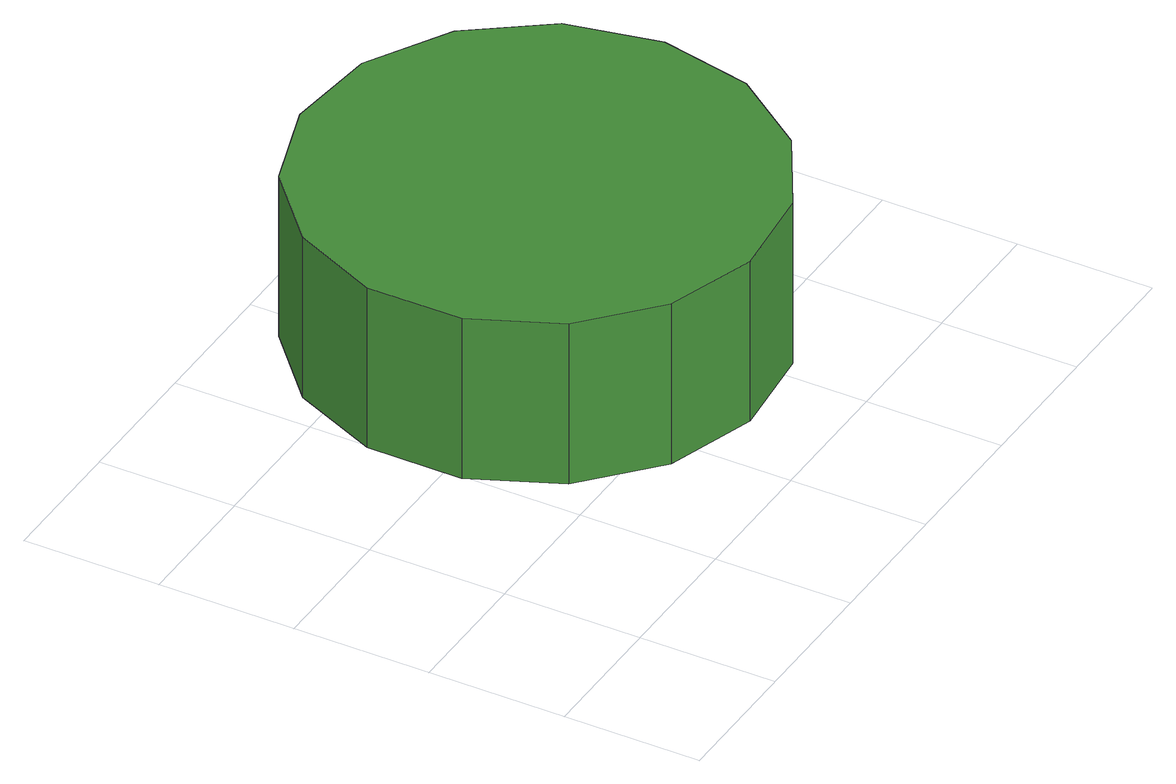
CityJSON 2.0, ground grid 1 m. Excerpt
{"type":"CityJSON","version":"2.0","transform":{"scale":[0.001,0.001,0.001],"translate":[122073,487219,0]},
"CityObjects":{
"tree1":{"type":"SolitaryVegetationObject","attributes":{"function":"something"},"geometry":[{"type":"MultiSurface","lod":"1","boundaries":[[[0,1,2,3,4,5,6,7,8,9,10,11,12,13,14]],[[15,16,17,18,19,20,21,22,23,24,25,26,27,28,29]],[[0,29,28,1]],[[1,28,27,2]],[[2,27,26,3]],[[3,26,25,4]],[[4,25,24,5]],[[5,24,23,6]],[[6,23,22,7]],[[7,22,21,8]],[[8,21,20,9]],[[9,20,19,10]],[[10,19,18,11]],[[11,18,17,12]],[[12,17,16,13]],[[13,16,15,14]],[[14,15,29,0]]]}]}
},
"vertices":[
[4301,2218,1452],[4157,2900,1452],[3747,3464,1452],[3143,3812,1452],[2450,3885,1452],[1787,3670,1452],[1269,3203,1452],[986,2566,1452],[986,1869,1452],[1269,1233,1452],[1787,766,1452],[2450,551,1452],[3143,624,1452],[3747,972,1452],[4157,1536,1452],[4157,1536,182],[3747,972,182],[3143,624,182],[2450,551,182],[1787,766,182],[1269,1233,182],[986,1869,182],[986,2566,182],[1269,3203,182],[1787,3670,182],[2450,3885,182],[3143,3812,182],[3747,3464,182],[4157,2900,182],[4301,2218,182]
]}
